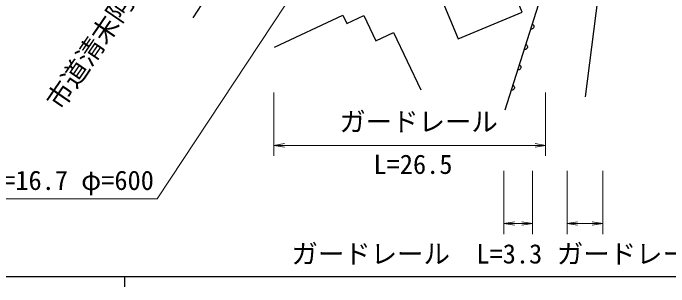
# Model space of a CAD drawing. Units: millimetres at full size, sheet at 1:1000; details may follow other scales. Extents: x 40000 to 680000, y 20000 to 380000.
# Drawn here: x 157456 to 219527, y 204000 to 229934 of the extents above; entities that cross this region are included whole.
import ezdxf
from ezdxf.enums import TextEntityAlignment as Align

# ---------------------------------------------------------------- set-up
doc = ezdxf.new("R2010")
doc.units = ezdxf.units.MM
doc.header["$LTSCALE"] = 1000
doc.linetypes.add('DASHED', pattern=[7.5, 6, -1.5])
for name, color, linetype, lineweight in [('M-BGD', 7, 'Continuous', 25), ('M-BMK-OTRS', 5, 'Continuous', 25), ('M-STR-HTXT', 7, 'Continuous', 13), ('M-TTL-BAND', 7, 'Continuous', 25)]:
    doc.layers.add(name, color=color, linetype=linetype, lineweight=lineweight)
doc.layers.add('M-BMK-HTXT', color=7, linetype='Continuous')
doc.styles.add('ＭＳ ゴシック', font='')
doc.styles.get('ＭＳ ゴシック').set_extended_font_data('MS Gothic')

# ---------------------------------------------------------------- blocks, each defined once
blk = doc.blocks.new('open_arrow')
at = {"color": 0, "linetype": 'Continuous', "lineweight": -2}
blk.add_lwpolyline([(7.5, 1.25), (0, 0), (7.5, -1.25)], dxfattribs=at)

msp = doc.modelspace()

# ---------------------------------------------------------------- linework, layer by layer
at = {"layer": 'M-BGD'}
for p, q in [((204032, 220783), (209192, 237015)), ((182204, 226702), (188658, 229752)), ((193450, 228083), (196045, 222659))]:
    msp.add_line(p, q, dxfattribs=at)
msp.add_lwpolyline([(196120, 235828), (199569, 227498), (205643, 230014), (202194, 238343)], close=True, dxfattribs=at)
at = {"layer": 'M-BGD', "linetype": 'DASHED'}
msp.add_lwpolyline([(190274, 235887), (175278, 230763), (174463, 229486)], dxfattribs=at)
at = {"layer": 'M-BGD'}
for points in [[(188658, 229752), (189056, 228952), (190660, 229695), (191776, 227320), (193450, 228083)], [(206609, 228891), (206658, 228855), (206695, 228812), (206733, 228750), (206745, 228688), (206744, 228627), (206721, 228553), (206686, 228502), (206641, 228459), (206574, 228429), (206518, 228415), (206458, 228415)], [(205996, 226963), (206045, 226927), (206082, 226884), (206121, 226822), (206132, 226760), (206131, 226699), (206108, 226625), (206073, 226574), (206028, 226531), (205961, 226501), (205905, 226487), (205845, 226487)], [(205383, 225035), (205432, 224999), (205470, 224955), (205508, 224894), (205520, 224832), (205518, 224771), (205495, 224697), (205460, 224646), (205415, 224603), (205348, 224573), (205293, 224559), (205232, 224559)], [(204771, 223107), (204819, 223071), (204857, 223027), (204895, 222965), (204907, 222904), (204906, 222843), (204882, 222769), (204848, 222718), (204802, 222675), (204735, 222645), (204680, 222631), (204619, 222631)]]:
    msp.add_lwpolyline(points, dxfattribs=at)
at = {"layer": 'M-BMK-OTRS'}
msp.add_line((214481, 244745), (211595, 221995), dxfattribs=at)
at = {"layer": 'M-STR-HTXT'}
for p, q in [((182146, 222407), (182146, 216407)), ((207854, 222407), (207854, 216407)), ((182146, 217407), (207854, 217407)), ((203904, 215000), (203904, 209000)), ((206607, 215000), (206607, 209000)), ((209884, 215000), (209884, 209000)), ((213270, 215000), (213270, 209000)), ((203904, 210000), (206607, 210000)), ((209884, 210000), (213270, 210000))]:
    msp.add_line(p, q, dxfattribs=at)
msp.add_lwpolyline([(194145, 247301), (171101, 212347), (139851, 212347)], dxfattribs=at)
at = {"layer": 'M-TTL-BAND'}
for p, q in [((40000, 205000), (579000, 205000)), ((168000, 205000), (168000, 204000))]:
    msp.add_line(p, q, dxfattribs=at)

# ---------------------------------------------------------------- block references
at = {"layer": 'M-STR-HTXT', "xscale": 133, "yscale": 133}
for p in [(182146, 217407), (203904, 210000), (209884, 210000)]:
    msp.add_blockref('open_arrow', p, dxfattribs=at)
at = {"layer": 'M-STR-HTXT', "xscale": 133, "yscale": 133, "rotation": 180}
for p in [(207854, 217407), (206607, 210000), (213270, 210000)]:
    msp.add_blockref('open_arrow', p, dxfattribs=at)

# ---------------------------------------------------------------- texts
at = {"layer": 'M-BMK-HTXT', "style": 'ＭＳ ゴシック'}
msp.add_text('市道清末阿内23号線', height=1833, rotation=55.601, dxfattribs=at).set_placement((167567, 230427), align=Align.MIDDLE_CENTER)
at = {"layer": 'M-STR-HTXT', "style": 'ＭＳ ゴシック'}
for s, p in [('ガードレール', (195837, 218184)), ('L=26.5', (195305, 214151)), ('ガードレール\u3000L=3.3', (195671, 205665)), ('ガードレール\u3000L=3.7', (220791, 205665))]:
    msp.add_text(s, height=1833, dxfattribs=at).set_placement(p, align=Align.BOTTOM_CENTER)
msp.add_text('ヒューム管\u3000L=16.7 φ=600', height=1833, dxfattribs=at).set_placement((155476, 214097), align=Align.MIDDLE_CENTER)

doc.saveas('drawing.dxf')
